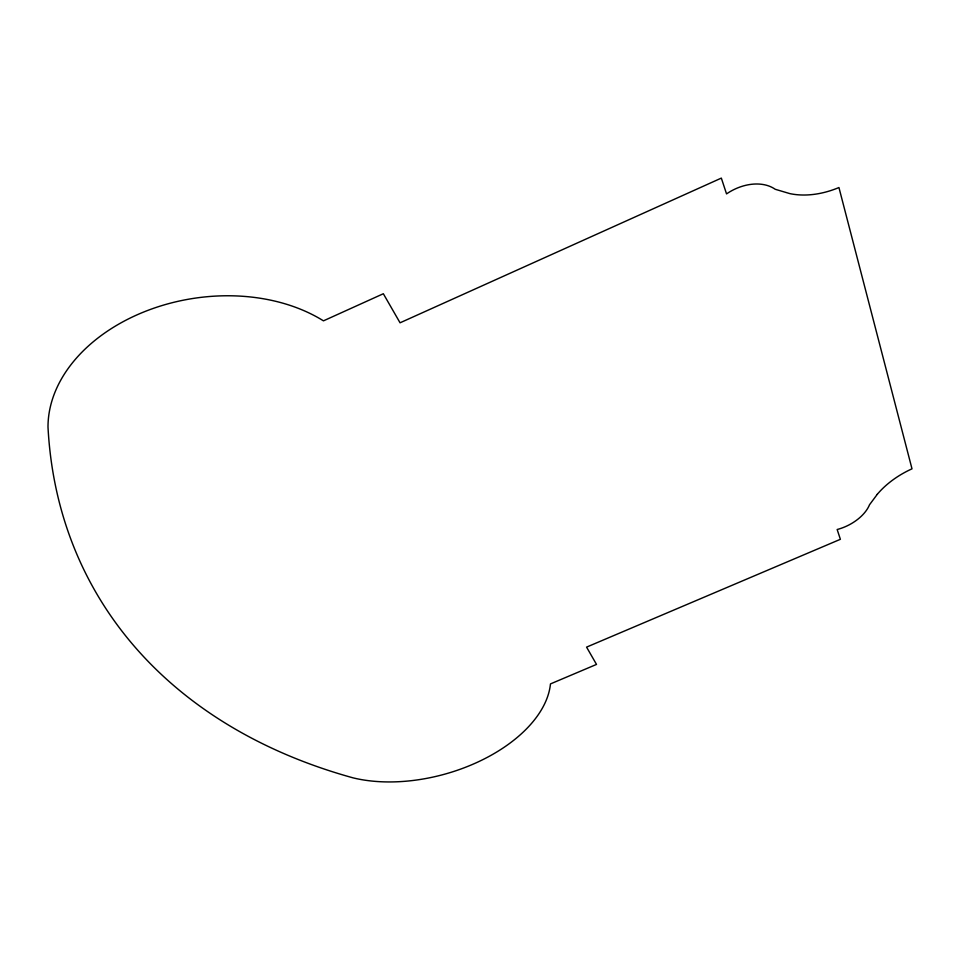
<?xml version="1.0" encoding="UTF-8"?>
<svg xmlns="http://www.w3.org/2000/svg" width="960" height="960" viewBox="0 0 960 960"><rect width="100%" height="100%" fill="white"/><g stroke="black" fill="none" stroke-linecap="round" stroke-linejoin="round"><path stroke-width="1.44" d="M877.272 494.328L869.52 504.756A34.548 20.472 -26 0 1 837.156 529.512L840.384 539.304L586.572 647.124L596.508 664.416L550.464 683.916A129.168 75.36 -15.5 0 1 479.736 761.148A129.168 75.36 -15.5 0 1 353.052 777.852A754.008 513.06 -28.7 0 1 48 427.08A163.572 117.36 -9.1 0 1 146.964 310.728A163.572 117.36 -9.1 0 1 323.46 320.844L383.34 293.736L400.056 322.8L721.332 178.104L726.54 193.896A42.372 30.264 -30.7 0 1 775.212 189.276L789.828 193.608A81.072 57.912 -35.2 0 0 838.944 187.536L912 468.828A62.28 35.712 -27.3 0 0 877.272 494.328"/></g></svg>
